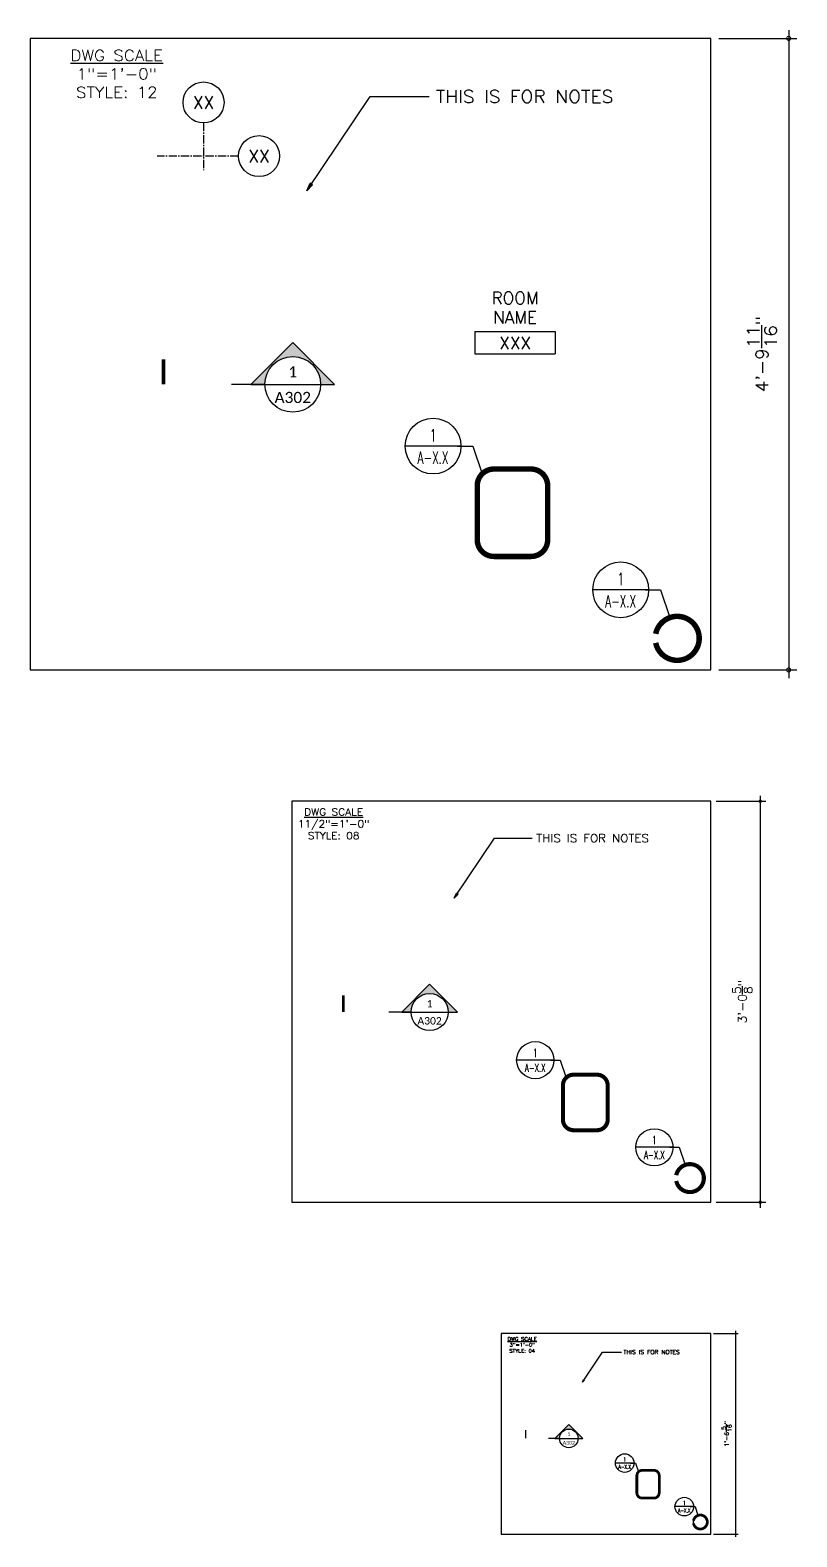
# Model space of a CAD drawing. Header units: inches. Extents: x -33163 to 19162, y -8858 to 30669.
# Drawn here: x -12195.6 to -12125.6, y 19014.1 to 19151.7 of the extents above; entities that cross this region are included whole.
import ezdxf
from ezdxf.enums import TextEntityAlignment as Align

# ---------------------------------------------------------------- set-up
doc = ezdxf.new("R2010")
doc.units = ezdxf.units.IN
doc.linetypes.add('CENTER2', pattern=[1.125, 0.75, -0.125, 0.125, -0.125])
doc.linetypes.add('DASHED2', pattern=[0.375, 0.25, -0.125])
doc.layers.get('0').update_dxf_attribs({"color": 9, "lineweight": 0})
doc.layers.get('Defpoints').update_dxf_attribs({"color": 254})
for name, color, linetype in [('A-ANNO-DIMS-04', 12, 'Continuous'), ('A-ANNO-DIMS-08', 12, 'Continuous'), ('A-ANNO-DIMS-12', 12, 'Continuous'), ('A-ANNO-GRID', 12, 'CENTER2'), ('A-ANNO-GRID-IDEN', 12, 'Continuous'), ('A-ANNO-NOTE-12', 12, 'Continuous'), ('A-ANNO-SYMB-04', 12, 'Continuous'), ('A-ANNO-SYMB-08', 12, 'Continuous'), ('A-ANNO-SYMB-12', 12, 'Continuous'), ('A-AREA-IDEN-12', 12, 'Continuous')]:
    doc.layers.add(name, color=color, linetype=linetype)
doc.layers.add('A-ANNO-NOTE-04', color=12, linetype='Continuous', lineweight=9)
doc.layers.add('A-ANNO-NOTE-08', color=12, linetype='Continuous', lineweight=9)
doc.styles.add('ARCHITXT', font='architxt.shx')
doc.styles.add('PDF Calibri', font='calibri.ttf')
doc.styles.add('ROMANS', font='romans.shx', dxfattribs={"width": 1.1})
doc.styles.add('TXT-STD-1-4', font='romans.shx', dxfattribs={"width": 0.8, "height": 4.5})
doc.dimstyles.new('Dim 04', dxfattribs={"dimscale": 4, "dimtxt": 0.09375, "dimasz": 0.0625, "dimexe": 0.0625, "dimexo": 0.0625, "dimgap": 0.09375, "dimtad": 1, "dimdec": 4, "dimzin": 3, "dimdsep": 46, "dimlunit": 4, "dimtxsty": 'ROMANS', "dimblk1": 'ARCHTICK', "dimblk2": 'ARCHTICK', "dimsah": 1, "dimcen": 0.0625, "dimdle": 0.0625, "dimclrd": 2, "dimclre": 2, "dimclrt": 3, "dimaunit": 1, "dimazin": 0, "dimtm": 1e-09, "dimtfac": 1, "dimtdec": 4, "dimtmove": 2, "dimatfit": 3, "dimldrblk": 'CLOSEDBLANK', "dimfxl": 1, "dimtolj": 1, "dimtzin": 3, "dimarcsym": 0})
doc.dimstyles.new('Dim 08', dxfattribs={"dimscale": 8, "dimtxt": 0.09375, "dimasz": 0.0625, "dimexe": 0.0625, "dimexo": 0.0625, "dimgap": 0.09375, "dimtad": 1, "dimdec": 4, "dimzin": 3, "dimdsep": 46, "dimlunit": 4, "dimtxsty": 'ROMANS', "dimblk1": 'ARCHTICK', "dimblk2": 'ARCHTICK', "dimsah": 1, "dimcen": 0.0625, "dimdle": 0.0625, "dimclrd": 2, "dimclre": 2, "dimclrt": 3, "dimaunit": 1, "dimazin": 0, "dimtm": 1e-09, "dimtfac": 1, "dimtdec": 4, "dimtmove": 2, "dimatfit": 3, "dimldrblk": 'CLOSEDBLANK', "dimfxl": 1, "dimtolj": 1, "dimtzin": 3, "dimarcsym": 0})
doc.dimstyles.new('Dim 12', dxfattribs={"dimscale": 12, "dimtxt": 0.09375, "dimasz": 0.0625, "dimexe": 0.0625, "dimexo": 0.0625, "dimgap": 0.09375, "dimtad": 1, "dimdec": 4, "dimzin": 3, "dimdsep": 46, "dimlunit": 4, "dimtxsty": 'ROMANS', "dimblk1": 'ARCHTICK', "dimblk2": 'ARCHTICK', "dimsah": 1, "dimcen": 0.0625, "dimdle": 0.0625, "dimclrd": 2, "dimclre": 2, "dimclrt": 3, "dimaunit": 1, "dimazin": 0, "dimtm": 1e-09, "dimtfac": 1, "dimtdec": 4, "dimtmove": 2, "dimatfit": 3, "dimldrblk": 'CLOSEDBLANK', "dimfxl": 1, "dimtolj": 1, "dimtzin": 3, "dimarcsym": 0})

# ---------------------------------------------------------------- blocks, each defined once
blk = doc.blocks.new('_ArchTick')
at = {"color": 0, "linetype": 'ByBlock', "const_width": 0.15}
blk.add_lwpolyline([(-0.5, -0.5), (0.5, 0.5)], dxfattribs=at)
blk = doc.blocks.new('_ClosedBlank')
at = {"color": 0, "lineweight": -2}
for p, q in [((-1, 0.17), (0, 0)), ((-1, 0.17), (-1, -0.17)), ((0, 0), (-1, -0.17))]:
    blk.add_line(p, q, dxfattribs=at)
blk = doc.blocks.new('_DotSmall')
at = {"color": 0, "linetype": 'ByBlock', "const_width": 0.5}
blk.add_lwpolyline([(-0.0625, 0, 1), (0.0625, 0, 1)], format="xyb", close=True, dxfattribs=at)
blk = doc.blocks.new('*D63')
at = {"layer": 'A-ANNO-DIMS-08', "color": 12, "lineweight": -2, "transparency": 16777216}
for p, q in [((-12132.97, 19081.27), (-12128.45, 19081.27)), ((-12128.95, 19081.77), (-12128.95, 19044.13)), ((-12132.97, 19044.63), (-12128.45, 19044.63))]:
    blk.add_line(p, q, dxfattribs=at)
at = {"layer": 'Defpoints', "color": 0, "transparency": 16777216}
for p in [(-12133.47, 19081.27), (-12133.47, 19044.63), (-12128.95, 19044.63)]:
    blk.add_point(p, dxfattribs=at)
at = {"layer": 'A-ANNO-DIMS-08', "color": 12, "lineweight": -2, "transparency": 16777216, "xscale": 0.5, "yscale": 0.5, "zscale": 0.5}
for p, rotation in [((-12128.95, 19081.27), 90), ((-12128.95, 19044.63), 270)]:
    blk.add_blockref('_DotSmall', p, dxfattribs=dict(at, rotation=rotation))
at = {"layer": 'A-ANNO-DIMS-08', "color": 3, "transparency": 16777216, "insert": (-12130.58, 19062.95), "char_height": 0.75, "attachment_point": 5, "rotation": 90, "style": 'ROMANS'}
blk.add_mtext('\\A1;3\'-0{\\H1x;\\S5/8;}"', dxfattribs=at)
blk = doc.blocks.new('*D64')
at = {"layer": 'A-ANNO-DIMS-04', "color": 12, "lineweight": -2, "transparency": 16777216}
for p, q in [((-12131.21, 19032.88), (-12131.21, 19014.05)), ((-12133.22, 19032.63), (-12130.96, 19032.63)), ((-12133.22, 19014.3), (-12130.96, 19014.3))]:
    blk.add_line(p, q, dxfattribs=at)
at = {"layer": 'Defpoints', "color": 0, "transparency": 16777216}
for p in [(-12133.47, 19032.63), (-12133.47, 19014.3), (-12131.21, 19014.3)]:
    blk.add_point(p, dxfattribs=at)
at = {"layer": 'A-ANNO-DIMS-04', "color": 12, "lineweight": -2, "transparency": 16777216, "xscale": 0.25, "yscale": 0.25, "zscale": 0.25}
for p, rotation in [((-12131.21, 19032.63), 90), ((-12131.21, 19014.3), 270)]:
    blk.add_blockref('_DotSmall', p, dxfattribs=dict(at, rotation=rotation))
at = {"layer": 'A-ANNO-DIMS-04', "color": 3, "transparency": 16777216, "insert": (-12132.02, 19023.46), "char_height": 0.375, "attachment_point": 5, "rotation": 90, "style": 'ROMANS'}
blk.add_mtext('\\A1;1\'-6{\\H1x;\\S5/16;}"', dxfattribs=at)
blk = doc.blocks.new('COL IDEN')
at = {"color": 0, "linetype": 'ByBlock', "lineweight": -2}
blk.add_circle((0, 0), 14.8, dxfattribs=at)
at = {"color": 0, "linetype": 'ByBlock', "lineweight": -2, "style": 'ARCHITXT'}
blk.add_attdef('COLUMNGRID', text='', height=9, dxfattribs=at).set_placement((0, 0), align=Align.MIDDLE)
blk = doc.blocks.new('*D58')
at = {"layer": 'A-ANNO-DIMS-12', "color": 12, "lineweight": -2, "transparency": 16777216}
for p, q in [((-12126.35, 19151.73), (-12126.35, 19092.52)), ((-12132.72, 19150.98), (-12125.6, 19150.98)), ((-12132.72, 19093.27), (-12125.6, 19093.27))]:
    blk.add_line(p, q, dxfattribs=at)
at = {"layer": 'Defpoints', "color": 0, "transparency": 16777216}
for p in [(-12133.47, 19150.98), (-12133.47, 19093.27), (-12126.35, 19093.27)]:
    blk.add_point(p, dxfattribs=at)
at = {"layer": 'A-ANNO-DIMS-12', "color": 12, "lineweight": -2, "transparency": 16777216, "xscale": 0.75, "yscale": 0.75, "zscale": 0.75}
for p, rotation in [((-12126.35, 19150.98), 90), ((-12126.35, 19093.27), 270)]:
    blk.add_blockref('_DotSmall', p, dxfattribs=dict(at, rotation=rotation))
at = {"layer": 'A-ANNO-DIMS-12', "color": 3, "transparency": 16777216, "insert": (-12128.79, 19122.13), "char_height": 1.125, "attachment_point": 5, "rotation": 90, "style": 'ROMANS'}
blk.add_mtext('\\A1;4\'-9{\\H1x;\\S11/16;}"', dxfattribs=at)
blk = doc.blocks.new('RMNAME')
at = {"lineweight": -2}
for p, q in [((-29.4, 16.3), (29.4, 16.3)), ((-29.4, 16.3), (-29.4, 0)), ((29.4, 16.3), (29.4, 0)), ((-29.4, 0), (29.4, 0))]:
    blk.add_line(p, q, dxfattribs=at)
at = {"lineweight": -2, "style": 'ROMANS'}
for tag, p in [('AARMLBL1', (0, 36.3)), ('AARMLBL1', (0, 22.1)), ('AARMNUM', (0, 3.4)), ('AARMAREA', (0, -15.6))]:
    blk.add_attdef(tag, text='', height=9, dxfattribs=at).set_placement(p, align=Align.CENTER)
at = {"lineweight": -2, "style": 'ROMANS', "flags": 1}
for tag, p in [('AARMDESC', (0, -32.5)), ('AARMDEPT', (0, -49.4)), ('AARMOCC', (0, -66.2)), ('AARMBLDG', (0, -83.1)), ('AARMDIM', (0, -100)), ('AARMNET', (0, -116.9))]:
    blk.add_attdef(tag, text='', height=9, dxfattribs=at).set_placement(p, align=Align.CENTER)
blk = doc.blocks.new('DETL_TAG')
at = {"color": 0, "linetype": 'ByBlock'}
blk.add_line((20.4, 0), (-20.4, 0), dxfattribs=at)
blk.add_circle((0, 0), 20.4, dxfattribs=at)
at = {"color": 0, "linetype": 'ByBlock', "style": 'ROMANS', "width": 0.625}
for tag, p in [('NUMBER', (0, 7.9)), ('SHEET', (0, -8.5)), ('NOTE', (0, -28.8)), ('NOTE', (0, -41))]:
    blk.add_attdef(tag, text='', height=9, dxfattribs=at).set_placement(p, align=Align.MIDDLE)
blk = doc.blocks.new('A$C1D3A682B')
blk.add_hatch(color=256).paths.add_polyline_path([(54, 27), (45, 27, -1), (9, 27), (0, 27), (27, 0)])
for p, q in [((0, 27), (9, 27)), ((27, 0), (0, 27)), ((54, 27), (27, 0)), ((45, 27), (54, 27))]:
    blk.add_line(p, q)
blk = doc.blocks.new('SYM-DETAIL')
blk.add_line((-15, 0), (15, 0))
blk.add_circle((0, 0), 15)
at = {"style": 'TXT-STD-1-4', "width": 0.8}
for tag, p in [('DETAIL', (0, 6.74)), ('SHEET', (0, -7.05))]:
    blk.add_attdef(tag, text='', height=6, dxfattribs=at).set_placement(p, align=Align.MIDDLE)

msp = doc.modelspace()

# ---------------------------------------------------------------- linework, layer by layer
at = {"layer": 'A-ANNO-GRID'}
for p, q in [((-12179.80879, 19143.24728), (-12179.80879, 19138.94838)), ((-12176.61717, 19140.22012), (-12184.04735, 19140.22012))]:
    msp.add_line(p, q, dxfattribs=at)
at = {"layer": 'A-ANNO-SYMB-04'}
msp.add_line((-12147.28459, 19023.04805, -0.00043), (-12148.305, 19023.04805, -0.00043), dxfattribs=at)
at = {"layer": 'A-ANNO-SYMB-04', "elevation": -0.00043}
msp.add_lwpolyline([(-12150.37516, 19023.81525, 0.11314, 0.11314, 0), (-12150.37516, 19023.04805, 0, 0, 0), (-12148.92459, 19023.04805, 0, 0, 0)], format="xyseb", dxfattribs=at)
msp.add_lwpolyline([(-12140.79396, 19020.79743), (-12140.34659, 19020.79743), (-12140.07911, 19019.99004)], dxfattribs=at)
at = {"layer": 'A-ANNO-SYMB-04', "linetype": 'DASHED2', "ltscale": 0.5, "const_width": 0.25, "elevation": -0.00043, "flags": 128}
msp.add_lwpolyline([(-12140.22095, 19019.6476), (-12140.22095, 19018.08029, 0.414213562), (-12139.73667, 19017.596), (-12138.66229, 19017.596, 0.414213562), (-12138.178, 19018.08029), (-12138.178, 19019.6476, 0.414213562), (-12138.66229, 19020.13189), (-12139.73667, 19020.13189, 0.414213562)], format="xyb", close=True, dxfattribs=at)
at = {"layer": 'A-ANNO-SYMB-04'}
msp.add_lwpolyline([(-12135.35194, 19016.81637), (-12134.90456, 19016.81637), (-12134.63708, 19016.00899)], dxfattribs=at)
at = {"layer": 'A-ANNO-SYMB-04', "linetype": 'DASHED2', "ltscale": 0.5, "flags": 128}
for points, const_width in [([(-12135.04559, 19015.53985, -0.901400141), (-12133.78311, 19015.40856, -0.901400141), (-12135.04559, 19015.27727, -0.901400141)], 0.25), ([(-12135.05924, 19015.40856, -1), (-12133.78311, 19015.40856, -1), (-12135.05924, 19015.40856, -1.461292992)], 0.14099)]:
    msp.add_lwpolyline(points, format="xyb", dxfattribs=dict(at, const_width=const_width))
at = {"layer": 'A-ANNO-SYMB-08'}
msp.add_line((-12160.8508, 19062.00599, -0.00085), (-12162.89162, 19062.00599, -0.00085), dxfattribs=at)
at = {"layer": 'A-ANNO-SYMB-08', "elevation": -0.00085}
msp.add_lwpolyline([(-12167.03193, 19063.54039, 0.22628, 0.22628, 0), (-12167.03193, 19062.00599, 0, 0, 0), (-12164.1308, 19062.00599, 0, 0, 0)], format="xyseb", dxfattribs=at)
msp.add_lwpolyline([(-12148.11959, 19057.61326), (-12147.22484, 19057.61326), (-12146.68989, 19055.99848)], dxfattribs=at)
at = {"layer": 'A-ANNO-SYMB-08', "linetype": 'DASHED2', "ltscale": 0.5, "const_width": 0.375, "elevation": -0.00085, "flags": 128}
msp.add_lwpolyline([(-12146.97357, 19055.3136), (-12146.97357, 19052.17897, 0.414213562), (-12146.005, 19051.2104), (-12143.85624, 19051.2104, 0.414213562), (-12142.88767, 19052.17897), (-12142.88767, 19055.3136, 0.414213562), (-12143.85624, 19056.28217), (-12146.005, 19056.28217, 0.414213562)], format="xyb", close=True, dxfattribs=at)
at = {"layer": 'A-ANNO-SYMB-08'}
msp.add_lwpolyline([(-12137.23555, 19049.65114), (-12136.34079, 19049.65114), (-12135.80584, 19048.03637)], dxfattribs=at)
at = {"layer": 'A-ANNO-SYMB-08', "linetype": 'DASHED2', "ltscale": 0.5, "const_width": 0.375, "flags": 128}
msp.add_lwpolyline([(-12136.62285, 19047.09809, -0.901400141), (-12134.09788, 19046.83551, -0.901400141), (-12136.62285, 19046.57293, -0.901400141)], format="xyb", dxfattribs=at)
at = {"layer": 'A-ANNO-SYMB-12'}
msp.add_line((-12174.20243, 19119.36476, -0.00134), (-12177.26367, 19119.36476, -0.00134), dxfattribs=at)
at = {"layer": 'A-ANNO-SYMB-12', "elevation": -0.00134}
msp.add_lwpolyline([(-12183.47413, 19121.66636, 0.33942, 0.33942, 0), (-12183.47413, 19119.36476, 0, 0, 0), (-12179.12244, 19119.36476, 0, 0, 0)], format="xyseb", dxfattribs=at)
msp.add_lwpolyline([(-12156.60735, 19113.72493), (-12155.19812, 19113.72493), (-12154.35556, 19111.18167)], dxfattribs=at)
at = {"layer": 'A-ANNO-SYMB-12', "linetype": 'DASHED2', "ltscale": 0.5, "const_width": 0.5, "elevation": -0.00134, "flags": 128}
msp.add_lwpolyline([(-12154.80237, 19110.10297), (-12154.80237, 19105.16594, 0.414213562), (-12153.27687, 19103.64044), (-12149.89258, 19103.64044, 0.414213562), (-12148.36708, 19105.16594), (-12148.36708, 19110.10297, 0.414213562), (-12149.89258, 19111.62847), (-12153.27687, 19111.62847, 0.414213562)], format="xyb", close=True, dxfattribs=at)
at = {"layer": 'A-ANNO-SYMB-12'}
msp.add_lwpolyline([(-12139.46498, 19100.59073), (-12138.05574, 19100.59073), (-12137.21319, 19098.04746)], dxfattribs=at)
at = {"layer": 'A-ANNO-SYMB-12', "linetype": 'DASHED2', "ltscale": 0.5, "const_width": 0.5, "flags": 128}
msp.add_lwpolyline([(-12138.49998, 19096.56967, -0.901400141), (-12134.52315, 19096.15611, -0.901400141), (-12138.49998, 19095.74255, -0.901400141)], format="xyb", dxfattribs=at)
at = {"layer": 'Defpoints'}
for points in [[(-12195.64886, 19093.26855), (-12133.46833, 19093.26855), (-12133.46833, 19150.98203), (-12195.64886, 19150.98203)], [(-12171.74974, 19044.62508), (-12133.46833, 19044.62508), (-12133.46833, 19081.26855), (-12171.74974, 19081.26855)], [(-12152.60904, 19014.30334), (-12133.46833, 19014.30334), (-12133.46833, 19032.62508), (-12152.60904, 19032.62508)]]:
    msp.add_lwpolyline(points, close=True, dxfattribs=at)

# ---------------------------------------------------------------- block references
at = {"layer": 'A-ANNO-GRID-IDEN'}
ref = msp.add_blockref('COL IDEN', (-12179.80879, 19145.12424), dxfattribs=dict(at, xscale=0.1265625, yscale=0.1265625, zscale=0.1265625))
ref.add_attrib('COLUMNGRID', 'XX', dxfattribs={"layer": '0', "color": 0, "linetype": 'ByBlock', "lineweight": -2, "height": 1.139063, "style": 'ROMANS'}).set_placement((-12179.80879, 19145.12424), align=Align.MIDDLE)
ref = msp.add_blockref('COL IDEN', (-12174.74021, 19140.22012), dxfattribs=dict(at, xscale=0.1265625, yscale=0.1265625, zscale=0.1265625))
ref.add_attrib('COLUMNGRID', 'XX', dxfattribs={"layer": '0', "color": 0, "linetype": 'ByBlock', "lineweight": -2, "height": 1.139063, "style": 'ROMANS'}).set_placement((-12174.74021, 19140.22012), align=Align.MIDDLE)
at = {"layer": 'A-ANNO-SYMB-04', "xscale": -0.04714110435734003, "yscale": 0.04714110435734003, "zscale": 0.04714110435734289, "rotation": 180}
msp.add_blockref('A$C1D3A682B', (-12147.70886, 19024.32086, -0.00043), dxfattribs=at)
at = {"layer": 'A-ANNO-SYMB-04'}
ref = msp.add_blockref('SYM-DETAIL', (-12146.43605, 19023.04805, -0.00043), dxfattribs=dict(at, xscale=0.05656932522880804, yscale=0.05656932522880804, zscale=0.05656932522880804))
ref.add_attrib('DETAIL', '1', dxfattribs={"layer": '0', "height": 0.33942, "style": 'PDF Calibri'}).set_placement((-12146.43605, 19023.42953, -0.00043), align=Align.MIDDLE)
ref.add_attrib('SHEET', 'A302', dxfattribs={"layer": '0', "height": 0.339416, "style": 'PDF Calibri'}).set_placement((-12146.43605, 19022.64917, -0.00043), align=Align.MIDDLE)
ref = msp.add_blockref('DETL_TAG', (-12141.32802, 19020.79743, -0.00043), dxfattribs=dict(at, xscale=0.04166666666666666, yscale=0.04166666666666666, zscale=0.04166666666666666))
ref.add_attrib('NUMBER', '1', dxfattribs={"layer": '0', "color": 0, "linetype": 'ByBlock', "height": 0.375, "style": 'ROMANS', "width": 0.625}).set_placement((-12141.32802, 19021.12742, -0.00043), align=Align.MIDDLE)
ref.add_attrib('SHEET', 'A-X.X', dxfattribs={"layer": '0', "color": 0, "linetype": 'ByBlock', "height": 0.375, "style": 'ROMANS', "width": 0.625}).set_placement((-12141.32802, 19020.44387, -0.00043), align=Align.MIDDLE)
ref = msp.add_blockref('DETL_TAG', (-12135.88599, 19016.81637), dxfattribs=dict(at, xscale=0.04166666666666666, yscale=0.04166666666666666, zscale=0.04166666666666666))
ref.add_attrib('NUMBER', '1', dxfattribs={"layer": '0', "color": 0, "linetype": 'ByBlock', "height": 0.375, "style": 'ROMANS', "width": 0.625}).set_placement((-12135.88599, 19017.14636), align=Align.MIDDLE)
ref.add_attrib('SHEET', 'A-X.X', dxfattribs={"layer": '0', "color": 0, "linetype": 'ByBlock', "height": 0.375, "style": 'ROMANS', "width": 0.625}).set_placement((-12135.88599, 19016.46281), align=Align.MIDDLE)
at = {"layer": 'A-ANNO-SYMB-08', "xscale": -0.09428220871478112, "yscale": 0.09428220871478112, "zscale": 0.09428220871478685, "rotation": 180}
msp.add_blockref('A$C1D3A682B', (-12161.69934, 19064.55161, -0.00085), dxfattribs=at)
at = {"layer": 'A-ANNO-SYMB-08'}
ref = msp.add_blockref('SYM-DETAIL', (-12159.15372, 19062.00599, -0.00085), dxfattribs=dict(at, xscale=0.1131386504577373, yscale=0.1131386504577373, zscale=0.1131386504577373))
ref.add_attrib('DETAIL', '1', dxfattribs={"layer": '0', "height": 0.67883, "style": 'PDF Calibri'}).set_placement((-12159.15372, 19062.76895, -0.00085), align=Align.MIDDLE)
ref.add_attrib('SHEET', 'A302', dxfattribs={"layer": '0', "height": 0.678832, "style": 'PDF Calibri'}).set_placement((-12159.15372, 19061.20822, -0.00085), align=Align.MIDDLE)
ref = msp.add_blockref('DETL_TAG', (-12149.50219, 19057.61326, -0.00085), dxfattribs=dict(at, xscale=0.08333333333333333, yscale=0.08333333333333333, zscale=0.08333333333333333))
ref.add_attrib('NUMBER', '1', dxfattribs={"layer": '0', "color": 0, "linetype": 'ByBlock', "height": 0.75, "style": 'ROMANS', "width": 0.625}).set_placement((-12149.50219, 19058.27323, -0.00085), align=Align.MIDDLE)
ref.add_attrib('SHEET', 'A-X.X', dxfattribs={"layer": '0', "color": 0, "linetype": 'ByBlock', "height": 0.75, "style": 'ROMANS', "width": 0.625}).set_placement((-12149.50219, 19056.90614, -0.00085), align=Align.MIDDLE)
ref = msp.add_blockref('DETL_TAG', (-12138.61814, 19049.65114), dxfattribs=dict(at, xscale=0.08333333333333333, yscale=0.08333333333333333, zscale=0.08333333333333333))
ref.add_attrib('NUMBER', '1', dxfattribs={"layer": '0', "color": 0, "linetype": 'ByBlock', "height": 0.75, "style": 'ROMANS', "width": 0.625}).set_placement((-12138.61814, 19050.31112), align=Align.MIDDLE)
ref.add_attrib('SHEET', 'A-X.X', dxfattribs={"layer": '0', "color": 0, "linetype": 'ByBlock', "height": 0.75, "style": 'ROMANS', "width": 0.625}).set_placement((-12138.61814, 19048.94402), align=Align.MIDDLE)
at = {"layer": 'A-ANNO-SYMB-12', "xscale": -0.1414233130721464, "yscale": 0.1414233130721464, "zscale": 0.141423313072155, "rotation": 180}
msp.add_blockref('A$C1D3A682B', (-12175.47524, 19123.18319, -0.00134), dxfattribs=at)
at = {"layer": 'A-ANNO-SYMB-12'}
ref = msp.add_blockref('SYM-DETAIL', (-12171.65681, 19119.36476, -0.00134), dxfattribs=dict(at, xscale=0.1697079756865757, yscale=0.1697079756865757, zscale=0.1697079756865757))
ref.add_attrib('DETAIL', '1', dxfattribs={"layer": '0', "height": 1.01825, "style": 'PDF Calibri'}).set_placement((-12171.65681, 19120.5092, -0.00134), align=Align.MIDDLE)
ref.add_attrib('SHEET', 'A302', dxfattribs={"layer": '0', "height": 1.018248, "style": 'PDF Calibri'}).set_placement((-12171.65681, 19118.1681, -0.00134), align=Align.MIDDLE)
ref = msp.add_blockref('DETL_TAG', (-12158.83849, 19113.72493, -0.00134), dxfattribs=dict(at, xscale=0.125, yscale=0.125, zscale=0.125))
ref.add_attrib('NUMBER', '1', dxfattribs={"layer": '0', "color": 0, "linetype": 'ByBlock', "height": 1.125, "style": 'ROMANS', "width": 0.625}).set_placement((-12158.83849, 19114.7149, -0.00134), align=Align.MIDDLE)
ref.add_attrib('SHEET', 'A-X.X', dxfattribs={"layer": '0', "color": 0, "linetype": 'ByBlock', "height": 1.125, "style": 'ROMANS', "width": 0.625}).set_placement((-12158.83849, 19112.66426, -0.00134), align=Align.MIDDLE)
ref = msp.add_blockref('DETL_TAG', (-12141.69611, 19100.59073), dxfattribs=dict(at, xscale=0.125, yscale=0.125, zscale=0.125))
ref.add_attrib('NUMBER', '1', dxfattribs={"layer": '0', "color": 0, "linetype": 'ByBlock', "height": 1.125, "style": 'ROMANS', "width": 0.625}).set_placement((-12141.69611, 19101.58069), align=Align.MIDDLE)
ref.add_attrib('SHEET', 'A-X.X', dxfattribs={"layer": '0', "color": 0, "linetype": 'ByBlock', "height": 1.125, "style": 'ROMANS', "width": 0.625}).set_placement((-12141.69611, 19099.53005), align=Align.MIDDLE)
at = {"layer": 'A-AREA-IDEN-12'}
ref = msp.add_blockref('RMNAME', (-12151.34401, 19122.16218), dxfattribs=dict(at, xscale=0.125, yscale=0.125, zscale=0.125))
ref.add_attrib('AARMLBL1', 'ROOM', dxfattribs={"layer": '0', "lineweight": -2, "height": 1.125, "style": 'ROMANS'}).set_placement((-12151.34401, 19126.69597), align=Align.CENTER)
ref.add_attrib('AARMLBL1', 'NAME', dxfattribs={"layer": '0', "lineweight": -2, "height": 1.125, "style": 'ROMANS'}).set_placement((-12151.34401, 19124.92288), align=Align.CENTER)
ref.add_attrib('AARMNUM', 'XXX', dxfattribs={"layer": '0', "lineweight": -2, "height": 1.125, "style": 'ROMANS'}).set_placement((-12151.34401, 19122.58662), align=Align.CENTER)

# ---------------------------------------------------------------- texts
at = {"layer": 'A-ANNO-NOTE-04', "insert": (-12141.44169, 19031.12004), "char_height": 0.3616071, "width": 6.1232497, "attachment_point": 1, "style": 'ROMANS'}
msp.add_mtext('\\A1;THIS IS FOR NOTES', dxfattribs=at)
at = {"layer": 'A-ANNO-NOTE-08', "insert": (-12149.41504, 19078.25848), "char_height": 0.7232142, "width": 12.2464995, "attachment_point": 1, "style": 'ROMANS'}
msp.add_mtext('\\A1;THIS IS FOR NOTES', dxfattribs=at)
at = {"layer": 'A-ANNO-NOTE-12', "insert": (-12158.5844, 19146.24116), "char_height": 1.1390625, "width": 19.2882379, "attachment_point": 1, "style": 'ROMANS'}
msp.add_mtext('\\A1;THIS IS FOR NOTES', dxfattribs=at)
at = {"layer": 'Defpoints', "attachment_point": 2, "style": 'ROMANS'}
for s, insert, char_height, width in [('{\\LDWG SCALE\\P}1"=1\'-0"\\PSTYLE: 12', (-12187.73113, 19149.92839), 1.0123842, 11.7703125), ('{\\LDWG SCALE\\P}11/2"=1\'-0"\\PSTYLE: 08', (-12167.9209, 19080.59957), 0.6427836, 7.4732138), ('{\\LDWG SCALE\\P}3"=1\'-0"\\PSTYLE: 04', (-12150.69462, 19032.29059), 0.3213918, 3.7366069)]:
    msp.add_mtext(s, dxfattribs=dict(at, insert=insert, char_height=char_height, width=width))

# ---------------------------------------------------------------- dimensions: what is measured, and where the dimension line sits
at = {"layer": 'A-ANNO-DIMS-04', "color": 12}
dim = msp.add_linear_dim(base=(-12131.20936, 19014.30334), p1=(-12133.46833, 19032.62508), p2=(-12133.46833, 19014.30334), angle=90, dimstyle='Dim 04', override={"dimblk1": 'DotSmall', "dimblk2": 'DotSmall', "dimclrd": 12, "dimclre": 12}, dxfattribs=at)
dim.commit()
dim.dimension.update_dxf_attribs({"geometry": '*D64', "text_midpoint": (-12132.02186, 19023.46421)})
at = {"layer": 'A-ANNO-DIMS-08', "color": 12}
dim = msp.add_linear_dim(base=(-12128.95039, 19044.62508), p1=(-12133.46833, 19081.26855), p2=(-12133.46833, 19044.62508), angle=90, dimstyle='Dim 08', override={"dimblk1": 'DotSmall', "dimblk2": 'DotSmall', "dimclrd": 12, "dimclre": 12}, dxfattribs=at)
dim.commit()
dim.dimension.update_dxf_attribs({"geometry": '*D63', "text_midpoint": (-12130.57539, 19062.94681)})
at = {"layer": 'A-ANNO-DIMS-12', "color": 12}
dim = msp.add_linear_dim(base=(-12126.35257, 19093.26855), p1=(-12133.46833, 19150.98203), p2=(-12133.46833, 19093.26855), angle=90, dimstyle='Dim 12', override={"dimblk1": 'DotSmall', "dimblk2": 'DotSmall', "dimclrd": 12, "dimclre": 12}, dxfattribs=at)
dim.commit()
dim.dimension.update_dxf_attribs({"geometry": '*D58', "text_midpoint": (-12128.79007, 19122.12529)})

# ---------------------------------------------------------------- leaders
at = {"layer": 'A-ANNO-NOTE-04'}
msp.add_leader([(-12145.18719, 19028.20023), (-12143.35022, 19030.93924), (-12141.63402, 19030.93924)], dimstyle='Dim 04', override={"dimclrd": 256}, dxfattribs=at)
at = {"layer": 'A-ANNO-NOTE-08'}
msp.add_leader([(-12156.90606, 19072.41887), (-12153.23211, 19077.89687), (-12149.79971, 19077.89687)], dimstyle='Dim 08', override={"dimclrd": 256}, dxfattribs=at)
at = {"layer": 'A-ANNO-NOTE-12'}
msp.add_leader([(-12170.38276, 19137.04377), (-12164.59628, 19145.67163), (-12159.19025, 19145.67163)], dimstyle='Dim 12', override={"dimclrd": 256}, dxfattribs=at)

doc.saveas('drawing.dxf')
